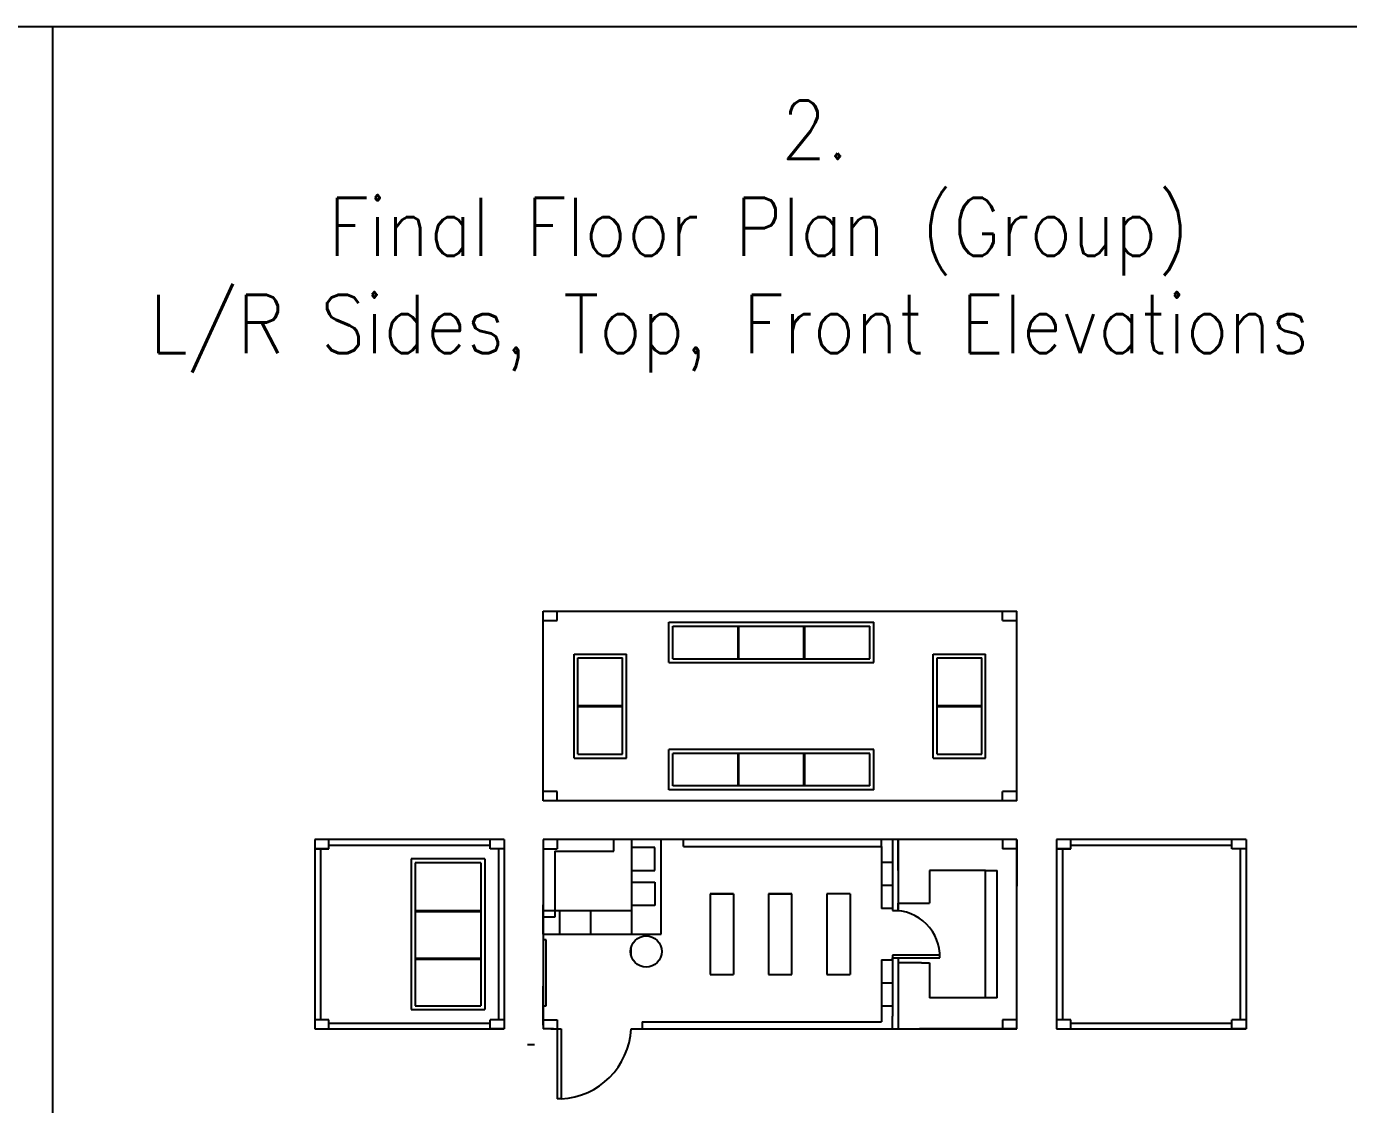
# Model space of a CAD drawing. Header units: millimetres. Extents: x -114891 to 6090, y -66971 to -39451.
# Drawn here: x -98306 to -81290, y -53331 to -39451 of the extents above; entities that cross this region are included whole.
import ezdxf

# ---------------------------------------------------------------- set-up
doc = ezdxf.new("R2010")
doc.units = ezdxf.units.MM
doc.header["$LTSCALE"] = 0.05
doc.header["$PDMODE"] = 3
doc.layers.add('Yellow', color=40, linetype='Continuous')
doc.styles.get("Standard").update_dxf_attribs({"font": 'simplex8.shx'})
doc.dimstyles.new('ISO-25', dxfattribs={"dimtxt": 2.5, "dimasz": 2.5, "dimexe": 1.25, "dimexo": 0.625, "dimtad": 1, "dimtxsty": 'Standard', "dimcen": 2.5, "dimadec": 0, "dimazin": 0, "dimtfac": 1, "dimtmove": 0, "dimatfit": 3, "dimfxl": 1, "dimarcsym": 0})

# ---------------------------------------------------------------- blocks, each defined once
blk = doc.blocks.new('*D22')
at = {"color": 0, "lineweight": -2, "transparency": 16777216}
for p, q in [((-90517, -50839), (-90517, -51140)), ((-90514, -51139), (-90139, -51139)), ((-90137, -51138), (-90137, -51137))]:
    blk.add_line(p, q, dxfattribs=at)
at = {"color": 0, "transparency": 16777216}
for points in [[(-90514, -51138), (-90514, -51139), (-90517, -51139)], [(-90139, -51138), (-90139, -51139), (-90137, -51139)]]:
    blk.add_solid(points, dxfattribs=at)
at = {"layer": 'DEFPOINTS', "color": 0, "transparency": 16777216}
for p in [(-90517, -50839), (-90137, -51139), (-90137, -51139)]:
    blk.add_point(p, dxfattribs=at)
at = {"color": 0, "transparency": 16777216, "insert": (-90327, -51137), "char_height": 2.5, "attachment_point": 5}
blk.add_mtext('380', dxfattribs=at)

msp = doc.modelspace()

# ---------------------------------------------------------------- linework, layer by layer
for p, q in [((-91656.792, -49419.378), (-91656.792, -46980.978)), ((-91656.792, -46980.978), (-85560.792, -46980.978)), ((-91656.792, -47099.637), (-91474.369, -47099.637)), ((-91474.369, -47099.637), (-91474.369, -46980.978)), ((-90036.792, -47120.978), (-87400.792, -47120.978)), ((-90036.792, -47640.978), (-90036.792, -47120.978)), ((-87400.792, -47640.978), (-87400.792, -47120.978)), ((-86684.792, -46980.978), (-86684.792, -46980.978)), ((-85742.262, -47099.637), (-85742.262, -46980.978)), ((-85742.262, -47099.637), (-85560.792, -47099.637)), ((-85560.792, -49419.378), (-85560.792, -46980.978)), ((-89986.792, -47170.978), (-87450.792, -47170.978)), ((-89986.792, -47590.978), (-89986.792, -47170.978)), ((-89147.458, -47590.978), (-89147.458, -47170.978)), ((-89135.458, -47590.978), (-89135.458, -47170.978)), ((-88302.125, -47590.978), (-88302.125, -47170.978)), ((-88290.125, -47590.978), (-88290.125, -47170.978)), ((-87450.792, -47590.978), (-87450.792, -47170.978)), ((-91258.45, -48869.378), (-91258.45, -47530.978)), ((-91258.45, -47530.978), (-90584.45, -47530.978)), ((-91208.45, -48819.378), (-91208.45, -47580.978)), ((-91208.45, -47580.978), (-90634.45, -47580.978)), ((-90634.45, -48819.378), (-90634.45, -47580.978)), ((-90584.45, -48869.378), (-90584.45, -47530.978)), ((-90036.792, -47640.978), (-87400.792, -47640.978)), ((-89986.792, -47590.978), (-87450.792, -47590.978)), ((-86634.792, -48869.378), (-86634.792, -47530.978)), ((-86634.792, -47530.978), (-85960.792, -47530.978)), ((-86584.792, -48819.378), (-86584.792, -47580.978)), ((-86584.792, -47580.978), (-86010.792, -47580.978)), ((-86010.792, -48819.378), (-86010.792, -47580.978)), ((-85960.792, -48869.378), (-85960.792, -47530.978)), ((-91208.45, -48194.178), (-90634.45, -48194.178)), ((-91208.45, -48194.178), (-90634.45, -48194.178)), ((-91208.45, -48206.178), (-90634.45, -48206.178)), ((-86584.792, -48194.178), (-86010.792, -48194.178)), ((-86584.792, -48194.178), (-86010.792, -48194.178)), ((-86584.792, -48206.178), (-86010.792, -48206.178)), ((-91208.45, -48819.378), (-90634.45, -48819.378)), ((-87400.792, -48759.378), (-90036.792, -48759.378)), ((-90036.792, -49279.378), (-90036.792, -48759.378)), ((-87450.792, -48809.378), (-89986.792, -48809.378)), ((-89986.792, -49229.378), (-89986.792, -48809.378)), ((-89147.458, -49229.378), (-89147.458, -48809.378)), ((-89135.458, -49229.378), (-89135.458, -48809.378)), ((-88302.125, -49229.378), (-88302.125, -48809.378)), ((-88290.125, -49229.378), (-88290.125, -48809.378)), ((-87450.792, -49229.378), (-87450.792, -48809.378)), ((-87400.792, -49279.378), (-87400.792, -48759.378)), ((-86584.792, -48819.378), (-86010.792, -48819.378)), ((-91258.45, -48869.378), (-90584.45, -48869.378)), ((-86634.792, -48869.378), (-85960.792, -48869.378)), ((-91474.369, -49300.719), (-91656.792, -49300.719)), ((-91474.369, -49419.378), (-91474.369, -49300.719)), ((-87400.792, -49279.378), (-90036.792, -49279.378)), ((-87450.792, -49229.378), (-89986.792, -49229.378)), ((-85560.792, -49300.719), (-85742.262, -49300.719)), ((-85742.262, -49419.378), (-85742.262, -49300.719)), ((-85560.792, -49419.378), (-91656.792, -49419.378)), ((-92156.792, -49919.378), (-94595.192, -49919.378)), ((-94595.192, -49919.378), (-94595.192, -52357.778)), ((-94412.769, -50038.037), (-94412.769, -49919.378)), ((-92339.214, -49994.378), (-94412.769, -49994.378)), ((-92339.214, -50038.037), (-92339.214, -49919.378)), ((-92156.792, -49919.378), (-92156.792, -52357.778)), ((-92156.792, -49919.378), (-92156.792, -50219.378)), ((-85560.792, -49919.378), (-91656.792, -49919.378)), ((-91656.792, -49919.378), (-91656.792, -52357.778)), ((-91474.369, -49919.378), (-91474.369, -50038.037)), ((-90746.792, -50069.378), (-90746.792, -49919.378)), ((-90136.792, -49919.378), (-90516.792, -49919.378)), ((-90516.792, -49919.378), (-90516.792, -50838.578)), ((-90516.792, -49919.378), (-90516.792, -50319.378)), ((-90216.792, -50019.378), (-90516.792, -50019.378)), ((-90216.792, -50319.378), (-90216.792, -50019.378)), ((-90136.792, -51138.578), (-90136.792, -49919.378)), ((-89847.859, -50009.378), (-89847.859, -49919.378)), ((-89847.859, -50009.378), (-87300.792, -50009.378)), ((-87300.792, -50009.378), (-87300.792, -49919.378)), ((-87300.792, -50009.378), (-87300.792, -50808.378)), ((-87159.792, -49919.378), (-87159.792, -50808.378)), ((-87159.792, -49919.378), (-87159.792, -50019.378)), ((-87159.792, -50019.378), (-87159.792, -50282.378)), ((-87084.792, -50319.378), (-87084.792, -49919.378)), ((-87084.792, -49919.378), (-87084.792, -50833.778)), ((-85742.262, -49919.378), (-85742.262, -50038.037)), ((-85717.715, -49919.378), (-85717.715, -49919.378)), ((-85560.792, -49919.378), (-85660.792, -49919.378)), ((-85560.792, -52357.778), (-85560.792, -49919.378)), ((-85560.792, -49919.378), (-85560.792, -50119.378)), ((-85560.792, -49919.378), (-85560.792, -50519.378)), ((-82608.783, -49919.378), (-85047.183, -49919.378)), ((-85047.183, -49919.378), (-85047.183, -52357.778)), ((-84864.761, -50038.037), (-84864.761, -49919.378)), ((-82791.205, -49994.378), (-84864.761, -49994.378)), ((-82791.205, -50038.037), (-82791.205, -49919.378)), ((-82608.783, -49919.378), (-82608.783, -52357.778)), ((-82608.783, -49919.378), (-82608.783, -50219.378)), ((-94412.769, -50038.037), (-94595.192, -50038.037)), ((-94595.192, -50038.037), (-94412.769, -50038.037)), ((-94520.192, -50038.037), (-94520.192, -52239.119)), ((-92406.792, -50169.378), (-93352.939, -50169.378)), ((-93352.939, -50169.378), (-93352.939, -52107.778)), ((-92406.792, -50169.378), (-92406.792, -52107.778)), ((-92156.792, -50038.037), (-92339.214, -50038.037)), ((-92156.792, -50038.037), (-92339.214, -50038.037)), ((-92156.792, -50038.037), (-92275.451, -50038.037)), ((-92231.792, -50038.037), (-92231.792, -52239.119)), ((-91656.792, -50038.037), (-91474.369, -50038.037)), ((-91506.792, -50069.378), (-91506.792, -50919.378)), ((-91506.792, -50069.378), (-90746.792, -50069.378)), ((-85560.792, -50038.037), (-85742.262, -50038.037)), ((-85560.792, -50027.383), (-85560.792, -50110.513)), ((-84864.761, -50038.037), (-85047.183, -50038.037)), ((-85047.183, -50038.037), (-84864.761, -50038.037)), ((-84972.183, -50038.037), (-84972.183, -52239.119)), ((-82608.783, -50038.037), (-82791.205, -50038.037)), ((-82608.783, -50038.037), (-82791.205, -50038.037)), ((-82608.783, -50038.037), (-82727.442, -50038.037)), ((-82683.783, -50038.037), (-82683.783, -52239.119)), ((-92456.792, -50219.378), (-93302.939, -50219.378)), ((-93302.939, -50219.378), (-93302.939, -52057.778)), ((-92456.792, -50219.378), (-92456.792, -52057.778)), ((-90516.792, -50319.378), (-90216.792, -50319.378)), ((-87159.792, -50215.712), (-87300.792, -50215.712)), ((-87159.792, -50282.378), (-87159.792, -50545.378)), ((-85960.792, -50319.378), (-86684.792, -50319.378)), ((-86684.792, -50319.378), (-86684.792, -50736.322)), ((-85960.792, -51957.778), (-85960.792, -50319.378)), ((-85960.792, -50319.378), (-85810.792, -50319.378)), ((-85810.792, -51957.778), (-85810.792, -50319.378)), ((-90516.792, -50469.378), (-90216.792, -50469.378)), ((-90216.792, -50469.378), (-90216.792, -50469.378)), ((-90216.792, -50469.378), (-90216.792, -50769.378)), ((-87159.792, -50512.045), (-87300.792, -50512.045)), ((-89206.242, -50619.378), (-89506.242, -50619.378)), ((-89506.242, -50619.378), (-89506.242, -51657.778)), ((-89506.242, -50619.378), (-89206.242, -50619.378)), ((-89206.242, -50619.378), (-89206.242, -51657.778)), ((-88756.242, -50619.378), (-88456.242, -50619.378)), ((-88456.242, -50619.378), (-88756.242, -50619.378)), ((-88756.242, -50619.378), (-88756.242, -51657.778)), ((-88456.242, -51657.778), (-88456.242, -50619.378)), ((-87706.242, -50619.378), (-88006.242, -50619.378)), ((-88006.242, -50619.378), (-88006.242, -51657.778)), ((-87706.242, -50619.378), (-87706.242, -51657.778)), ((-93302.939, -50832.178), (-92456.792, -50832.178)), ((-93302.939, -50844.178), (-92456.792, -50844.178)), ((-91656.792, -51138.578), (-91656.792, -50758.578)), ((-91116.792, -50838.578), (-91656.792, -50838.578)), ((-91446.792, -50838.578), (-91446.792, -51138.578)), ((-90516.792, -50838.578), (-91116.792, -50838.578)), ((-91046.792, -50838.578), (-91046.792, -51138.578)), ((-90216.792, -50769.378), (-90516.792, -50769.378)), ((-87159.792, -50808.378), (-87300.792, -50808.378)), ((-87159.792, -50808.378), (-87159.792, -50833.778)), ((-87159.792, -50833.778), (-87084.792, -50833.778)), ((-87084.792, -50833.778), (-87084.792, -50736.322)), ((-87084.792, -50736.322), (-86684.792, -50736.322)), ((-91506.792, -50919.378), (-91656.792, -50919.378)), ((-91656.792, -51138.578), (-90136.792, -51138.578)), ((-91656.792, -51138.578), (-91206.792, -51138.578)), ((-91615.589, -51211.631), (-91656.792, -51211.631)), ((-91615.589, -52057.778), (-91615.589, -51211.631)), ((-91206.792, -51138.578), (-91156.792, -51138.578)), ((-90524.369, -51408.179), (-90524.369, -51312.482)), ((-93302.939, -51444.978), (-92456.792, -51444.978)), ((-93302.939, -51456.978), (-92456.792, -51456.978)), ((-87300.792, -51468.778), (-87159.792, -51468.778)), ((-87300.792, -51468.778), (-87300.792, -52267.778)), ((-86550.192, -51408.453), (-87159.792, -51408.453)), ((-87159.792, -51408.453), (-87159.792, -51443.378)), ((-87159.792, -51468.778), (-87159.792, -51443.378)), ((-87159.792, -51443.378), (-86550.192, -51443.378)), ((-87159.792, -51443.378), (-87159.792, -51443.378)), ((-87159.792, -51443.378), (-87159.792, -51543.378)), ((-87159.792, -51468.778), (-87159.792, -52192.797)), ((-87159.792, -51468.778), (-87159.792, -51731.778)), ((-87084.792, -51443.378), (-87084.792, -52357.778)), ((-86784.792, -51507.778), (-87084.792, -51507.778)), ((-86784.792, -51507.778), (-86684.792, -51507.778)), ((-86684.792, -51507.778), (-86684.792, -51957.778)), ((-89506.242, -51657.778), (-89206.242, -51657.778)), ((-88756.242, -51657.778), (-88456.242, -51657.778)), ((-88606.242, -51657.778), (-88456.242, -51657.778)), ((-88006.242, -51657.778), (-87706.242, -51657.778)), ((-91656.792, -52307.778), (-91656.792, -51807.778)), ((-87300.792, -51765.112), (-87159.792, -51765.112)), ((-87159.792, -51731.778), (-87159.792, -51994.778)), ((-93302.939, -52057.778), (-92456.792, -52057.778)), ((-91656.792, -52057.778), (-91615.589, -52057.778)), ((-87300.792, -52061.445), (-87159.792, -52061.445)), ((-85960.792, -51957.778), (-86684.792, -51957.778)), ((-85810.792, -51957.778), (-85960.792, -51957.778)), ((-94412.769, -52239.119), (-94595.192, -52239.119)), ((-94412.769, -52357.778), (-94412.769, -52239.119)), ((-93352.939, -52107.778), (-92406.792, -52107.778)), ((-92156.792, -52239.119), (-92339.214, -52239.119)), ((-92339.214, -52357.778), (-92339.214, -52239.119)), ((-91656.792, -52239.119), (-91474.369, -52239.119)), ((-91474.369, -52239.119), (-91474.369, -52357.778)), ((-87159.792, -52357.778), (-87159.792, -52192.797)), ((-85742.262, -52239.119), (-85742.262, -52357.778)), ((-85560.792, -52239.119), (-85742.262, -52239.119)), ((-84864.761, -52239.119), (-85047.183, -52239.119)), ((-84864.761, -52357.778), (-84864.761, -52239.119)), ((-82608.783, -52239.119), (-82791.205, -52239.119)), ((-82791.205, -52357.778), (-82791.205, -52239.119)), ((-94595.192, -52357.778), (-92156.792, -52357.778)), ((-94595.192, -52357.778), (-94412.769, -52357.778)), ((-94412.769, -52282.778), (-92339.214, -52282.778)), ((-92156.792, -52357.778), (-92339.214, -52357.778)), ((-91621.867, -52357.778), (-91656.792, -52357.778)), ((-91556.792, -52357.778), (-91656.792, -52357.778)), ((-91521.867, -52357.778), (-91556.792, -52357.778)), ((-91556.792, -52357.778), (-91424.369, -52357.778)), ((-91474.369, -52357.778), (-91474.369, -53257.778)), ((-91424.369, -52357.778), (-91424.369, -52713.369)), ((-91424.369, -52357.778), (-91424.369, -53257.778)), ((-90524.369, -52357.778), (-85560.792, -52357.778)), ((-90383.478, -52267.778), (-87300.792, -52267.778)), ((-90383.478, -52267.778), (-90383.478, -52357.778)), ((-87084.792, -52357.778), (-86784.792, -52357.778)), ((-85560.792, -52357.778), (-86810.792, -52357.778)), ((-86160.792, -52357.778), (-86360.792, -52357.778)), ((-85047.183, -52357.778), (-82608.783, -52357.778)), ((-85047.183, -52357.778), (-84864.761, -52357.778)), ((-84864.761, -52282.778), (-82791.205, -52282.778)), ((-82608.783, -52357.778), (-82791.205, -52357.778)), ((-91856.792, -52557.778), (-91766.792, -52557.782)), ((-91424.369, -53257.778), (-91474.369, -53257.778))]:
    msp.add_line(p, q)
msp.add_circle((-90330.178, -51360.33), 200)
for centre, radius, start, end in [((-87142.329, -51425.916), 592.395, 358.3108017, 91.6891983), ((-91474.369, -52307.778), 951.315, 273.0127875, 356.9872125)]:
    msp.add_arc(centre, radius, start, end)
at = {"layer": 'Yellow'}
for p, q in [((-114891.36, -39451.308), (6089.687, -39451.308)), ((-114891.36, -39451.308), (-97970.185, -39451.308)), ((-97970.185, -39451.308), (-97970.185, -66971.254))]:
    msp.add_line(p, q, dxfattribs=at)

# ---------------------------------------------------------------- texts
at = {"layer": 'Yellow', "insert": (-109442.469, -40405.932), "char_height": 750, "attachment_point": 1}
msp.add_mtext_dynamic_manual_height_columns('\\pi20853;{\\W0.9;2.\\P\\pi15019;Final Floor Plan (Group)\\P\\pi12721;L/R Sides, Top, Front Elevations}', width=42413.55278, gutter_width=0.0625, heights=[13809.334], dxfattribs=at)

# ---------------------------------------------------------------- dimensions: what is measured, and where the dimension line sits
dim = msp.add_linear_dim(base=(-90136.792, -51138.578), p1=(-90516.792, -50838.578), p2=(-90136.792, -51138.578), dimstyle='ISO-25')
dim.commit()
dim.dimension.update_dxf_attribs({"geometry": '*D22', "text_midpoint": (-90326.792, -51136.703)})

doc.saveas('drawing.dxf')
